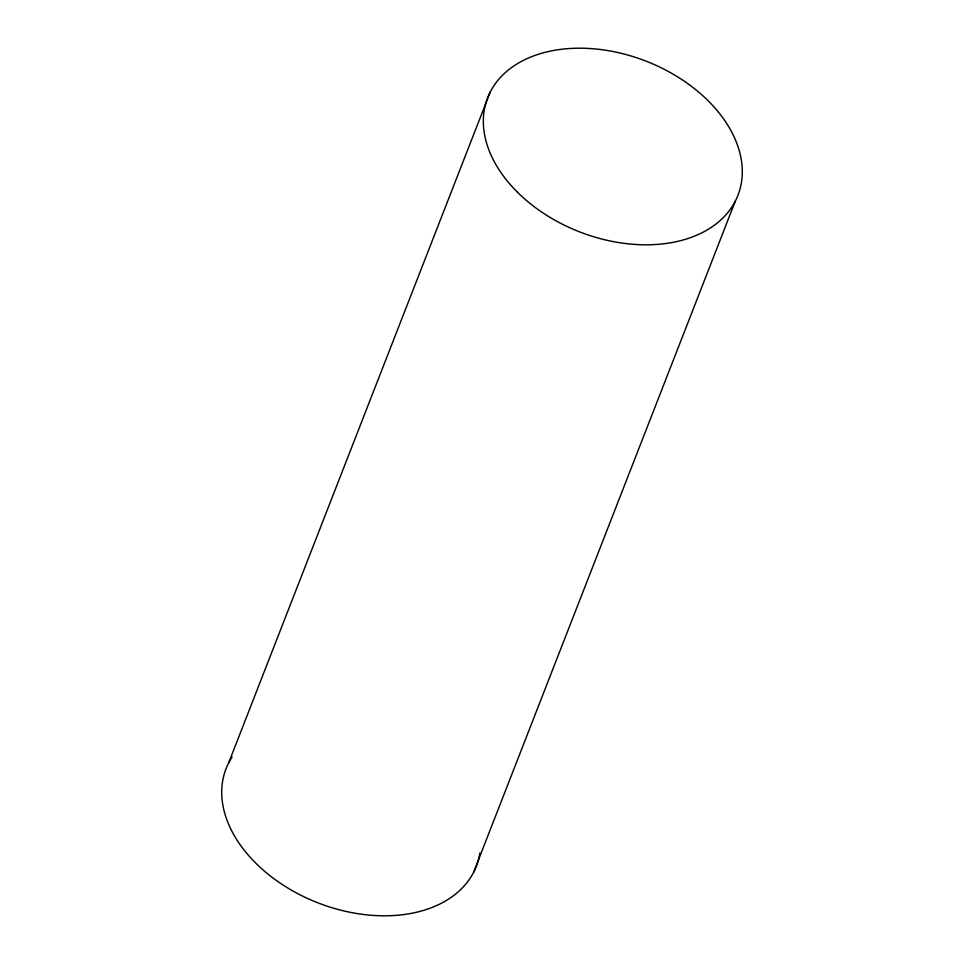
<?xml version="1.0" encoding="UTF-8"?>
<svg xmlns="http://www.w3.org/2000/svg" width="964" height="964" viewBox="0 0 964 964"><rect width="100%" height="100%" fill="white"/><g stroke="black" fill="none" stroke-linecap="round" stroke-linejoin="round"><path stroke-width="1.45" d="M228.637 762.97L490.254 91.966M473.746 872.034L735.363 201.03M479.903 852.947A134.309 91.604 21.3 0 1 318.325 903.003A134.309 91.604 21.3 0 1 232.119 756.981M517.511 192.27A134.309 91.604 21.3 0 0 736.376 198.958A134.309 91.604 21.3 0 0 584.533 48.272A134.309 91.604 21.3 0 0 517.511 192.27"/></g></svg>
